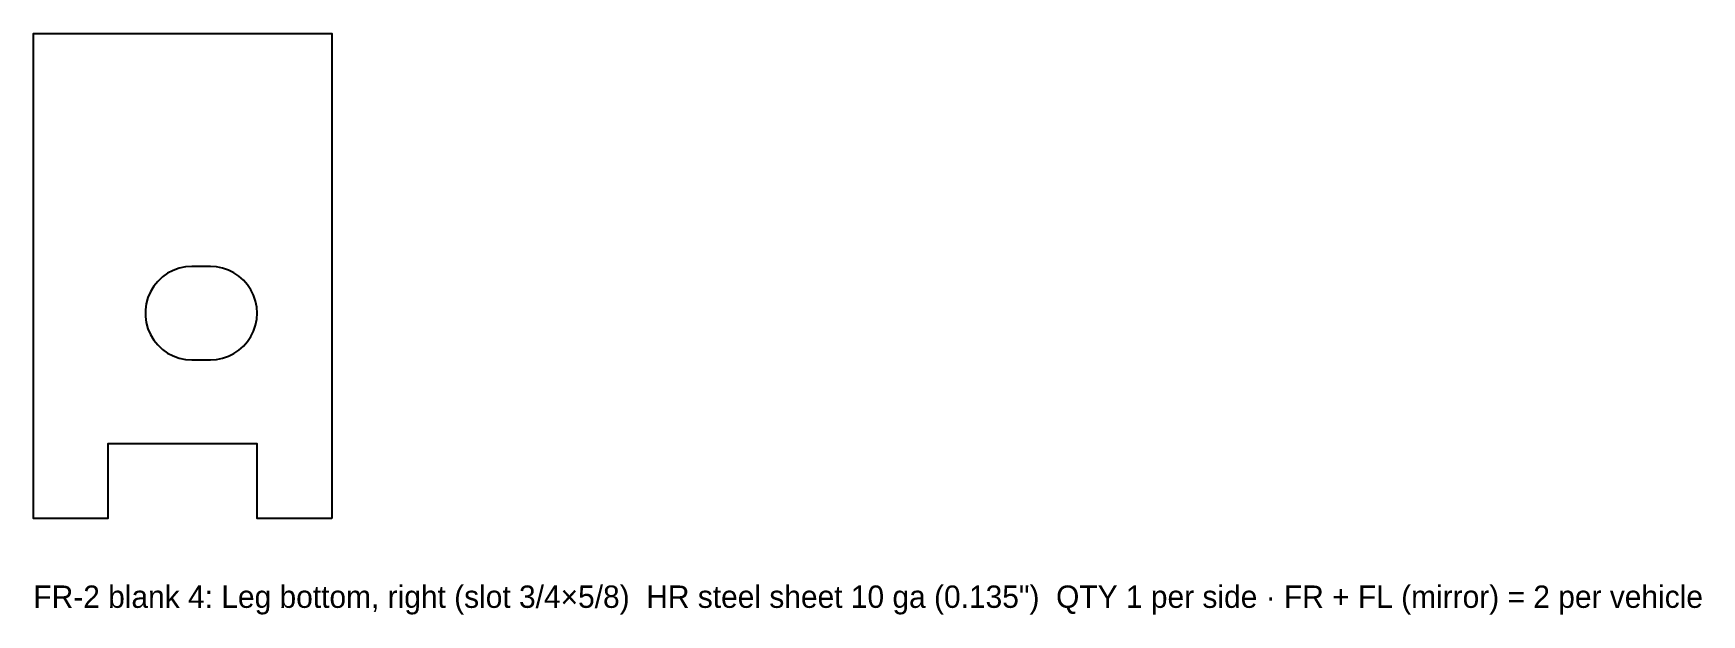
# Model space of a CAD drawing. Header units: inches. Extents: x 0 to 11.2, y -0.6 to 3.2.
import ezdxf

# ---------------------------------------------------------------- set-up
doc = ezdxf.new("R2010")
doc.units = ezdxf.units.IN
doc.header["$MEASUREMENT"] = 0
doc.layers.add('CUT', color=7, linetype='Continuous')
doc.layers.add('TEXT', color=3, linetype='Continuous')

msp = doc.modelspace()

# ---------------------------------------------------------------- linework, layer by layer
at = {"layer": 'CUT'}
for points in [[(2, 0), (1.5, 0), (1.5, 0.5), (0.5, 0.5), (0.5, 0), (0, 0), (0, 3.25), (2, 3.25), (2, 0)], [(1.1875, 1.0625), (1.2283, 1.0652), (1.2684, 1.0731), (1.3071, 1.0863), (1.3438, 1.1044), (1.3777, 1.1271), (1.4085, 1.154), (1.4354, 1.1848), (1.4581, 1.2187), (1.4762, 1.2554), (1.4894, 1.2941), (1.4973, 1.3342), (1.5, 1.375), (1.4973, 1.4158), (1.4894, 1.4559), (1.4762, 1.4946), (1.4581, 1.5313), (1.4354, 1.5652), (1.4085, 1.596), (1.3777, 1.6229), (1.3438, 1.6456), (1.3071, 1.6637), (1.2684, 1.6769), (1.2283, 1.6848), (1.1875, 1.6875), (1.0625, 1.6875), (1.0199, 1.6846), (0.9782, 1.6759), (0.938, 1.6616), (0.9001, 1.642), (0.8653, 1.6174), (0.8341, 1.5883), (0.8072, 1.5552), (0.785, 1.5188), (0.768, 1.4796), (0.7565, 1.4386), (0.7507, 1.3963), (0.7507, 1.3537), (0.7565, 1.3114), (0.768, 1.2704), (0.785, 1.2312), (0.8072, 1.1948), (0.8341, 1.1617), (0.8653, 1.1326), (0.9001, 1.108), (0.938, 1.0884), (0.9782, 1.0741), (1.0199, 1.0654), (1.0625, 1.0625), (1.1875, 1.0625)]]:
    msp.add_lwpolyline(points, close=True, dxfattribs=at)

# ---------------------------------------------------------------- texts
at = {"layer": 'TEXT'}
msp.add_text('FR-2 blank 4: Leg bottom, right (slot 3/4×5/8)  HR steel sheet 10 ga (0.135")  QTY 1 per side · FR + FL (mirror) = 2 per vehicle', height=0.15, dxfattribs=at).set_placement((0, -0.6))

doc.saveas('drawing.dxf')
